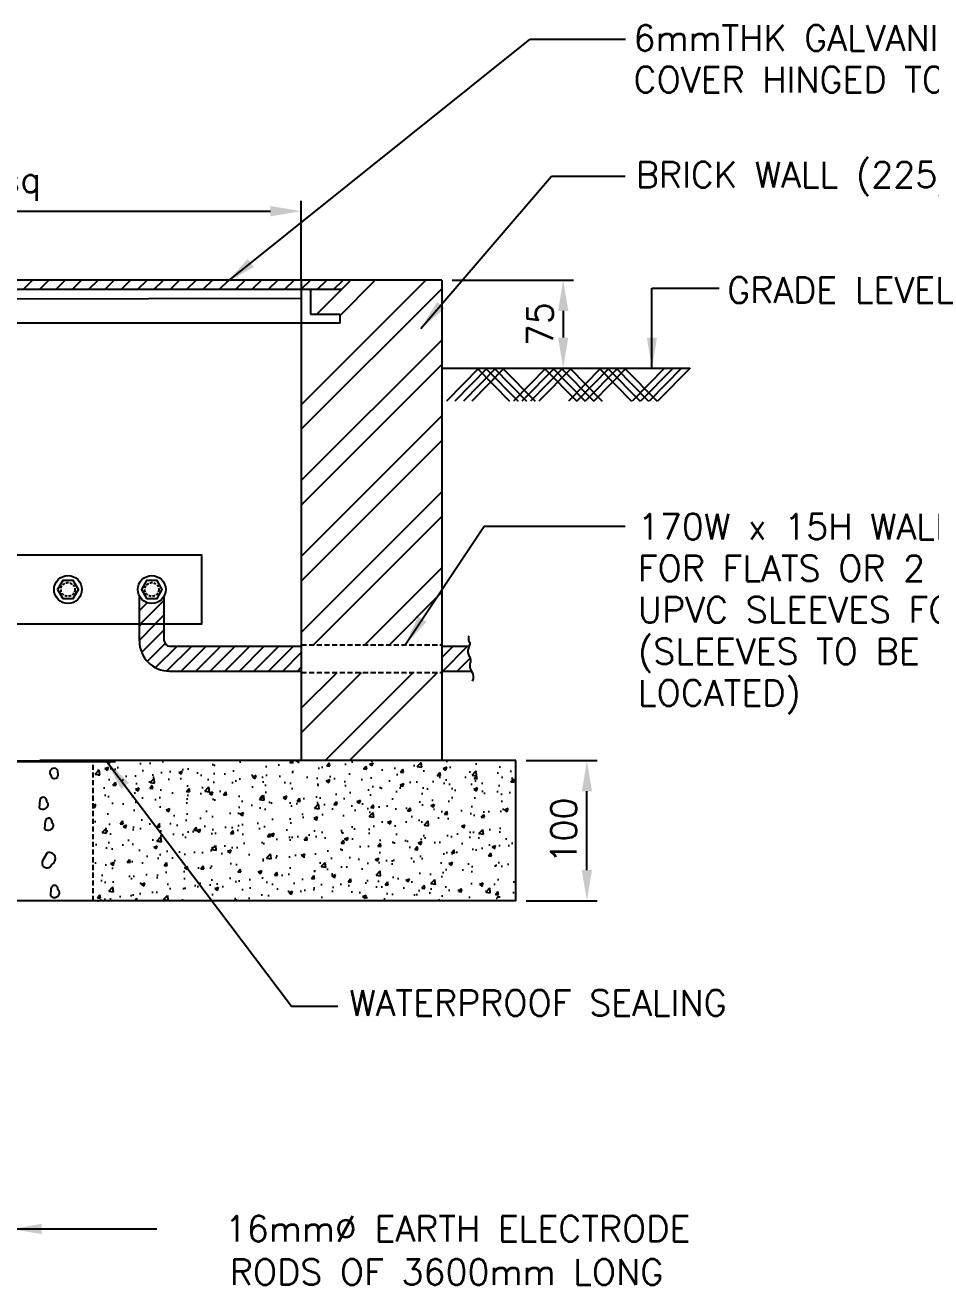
# Model space of a CAD drawing. Header units: inches. Extents: x 1917 to 3477, y 820 to 1550.
# Drawn here: x 2108.1 to 2196.3, y 897.5 to 1020.1 of the extents above; entities that cross this region are included whole.
import ezdxf
from ezdxf.enums import TextEntityAlignment as Align

# ---------------------------------------------------------------- set-up
doc = ezdxf.new("R2010")
doc.units = ezdxf.units.IN
doc.header["$MEASUREMENT"] = 0
doc.linetypes.add('DASHED', pattern=[0.75, 0.5, -0.25])
doc.linetypes.add('HIDDEN', pattern=[0.375, 0.25, -0.125])
doc.layers.get('DEFPOINTS').update_dxf_attribs({"color": 8})
for name, color, linetype in [('DIM', 1, 'Continuous'), ('DWG', 7, 'Continuous'), ('G-TEXT', 4, 'Continuous'), ('GROUNDING', 3, 'Continuous'), ('TXT30', 2, 'Continuous')]:
    doc.layers.add(name, color=color, linetype=linetype)
doc.styles.add('ROMANS', font='romans.shx')
doc.styles.add('romans1', font='romans.shx')
doc.dimstyles.new('SECTIONS', dxfattribs={"dimtxt": 2.5, "dimasz": 3, "dimexe": 1, "dimexo": 1, "dimgap": 1, "dimtad": 1, "dimdec": 0, "dimlfac": 20, "dimzin": 0, "dimdsep": 46, "dimtxsty": 'romans1', "dimcen": 0.625, "dimclrd": 1, "dimclre": 1, "dimclrt": 256, "dimadec": 0, "dimazin": 0, "dimtfac": 1, "dimtdec": 0, "dimtofl": 0, "dimtmove": 0, "dimatfit": 3, "dimfxl": 1, "dimtolj": 1, "dimtzin": 0, "dimarcsym": 0})
pattern_1 = [(45, (-3731.1762, -388.6999), (-0.70710678, 0.70710678), [])]

# ---------------------------------------------------------------- blocks, each defined once
blk = doc.blocks.new('*X10')
at = {"color": 0}
for p, q in [((89.59, 261.07), (90.59, 262.07)), ((91.36, 261.07), (92.36, 262.07)), ((93.13, 261.07), (94.13, 262.07)), ((94.89, 261.07), (95.89, 262.07)), ((96.66, 261.07), (97.66, 262.07)), ((98.43, 261.07), (99.43, 262.07)), ((100.2, 261.07), (101.2, 262.07)), ((101.97, 261.07), (102.97, 262.07)), ((103.73, 261.07), (104.73, 262.07)), ((105.5, 261.07), (106.5, 262.07)), ((107.27, 261.07), (108.27, 262.07)), ((109.04, 261.07), (110.04, 262.07)), ((110.8, 261.07), (111.8, 262.07)), ((112.57, 261.07), (113.57, 262.07)), ((114.34, 261.07), (115.34, 262.07)), ((116.11, 261.07), (117.11, 262.07)), ((117.88, 261.07), (118.88, 262.07)), ((119.64, 261.07), (120.64, 262.07)), ((121.41, 261.07), (122.41, 262.07)), ((123.18, 261.07), (124.18, 262.07)), ((124.95, 261.07), (125.95, 262.07)), ((126.71, 261.07), (127.71, 262.07)), ((128.48, 261.07), (129.48, 262.07)), ((130.25, 261.07), (131.25, 262.07)), ((132.02, 261.07), (133.02, 262.07)), ((133.79, 261.07), (134.79, 262.07)), ((135.55, 261.07), (136.55, 262.07)), ((137.32, 261.07), (138.32, 262.07)), ((139.09, 261.07), (140.09, 262.07)), ((140.86, 261.07), (141.86, 262.07)), ((142.62, 261.07), (143.62, 262.07)), ((144.39, 261.07), (145.39, 262.07)), ((146.16, 261.07), (147.16, 262.07)), ((147.93, 261.07), (148.93, 262.07)), ((149.7, 261.07), (150.7, 262.07)), ((151.46, 261.07), (152.46, 262.07)), ((153.23, 261.07), (154.23, 262.07)), ((155, 261.07), (156, 262.07)), ((156.77, 261.07), (157.77, 262.07)), ((158.53, 261.07), (159.53, 262.07)), ((160.3, 261.07), (161.3, 262.07))]:
    blk.add_line(p, q, dxfattribs=at)
blk = doc.blocks.new('*D57')
at = {"layer": 'DEFPOINTS', "color": 0, "transparency": 16777216}
for p in [(2134.97, 1002.01), (2073.99, 999.33), (2134.97, 994.4)]:
    blk.add_point(p, dxfattribs=at)
at = {"layer": 'DIM', "color": 1, "lineweight": -2, "transparency": 16777216}
for p, q in [((2073.99, 1000.33), (2073.99, 1003.01)), ((2134.97, 995.4), (2134.97, 1003.01)), ((2076.99, 1002.01), (2131.97, 1002.01))]:
    blk.add_line(p, q, dxfattribs=at)
at = {"layer": 'DIM', "color": 1, "transparency": 16777216}
for points in [[(2076.99, 1002.51), (2076.99, 1001.51), (2073.99, 1002.01)], [(2131.97, 1002.51), (2131.97, 1001.51), (2134.97, 1002.01)]]:
    blk.add_solid(points, dxfattribs=at)
at = {"layer": 'DIM', "color": 7, "transparency": 16777216, "insert": (2104.48, 1004.68), "char_height": 2.5, "attachment_point": 5, "style": 'romans1'}
blk.add_mtext('\\A1;450sq', dxfattribs=at)
blk = doc.blocks.new('*D58')
at = {"layer": 'DEFPOINTS', "color": 0, "transparency": 16777216}
for p in [(2148.65, 995.3), (2160.47, 986.71), (2160.47, 986.71)]:
    blk.add_point(p, dxfattribs=at)
at = {"layer": 'DIM', "color": 1, "lineweight": -2, "transparency": 16777216}
for p, q in [((2149.65, 995.3), (2161.47, 995.3)), ((2160.47, 992.3), (2160.47, 989.71))]:
    blk.add_line(p, q, dxfattribs=at)
at = {"layer": 'DIM', "color": 1, "transparency": 16777216}
for points in [[(2159.97, 992.3), (2160.97, 992.3), (2160.47, 995.3)], [(2159.97, 989.71), (2160.97, 989.71), (2160.47, 986.71)]]:
    blk.add_solid(points, dxfattribs=at)
at = {"layer": 'DIM', "color": 7, "transparency": 16777216, "insert": (2158.22, 991.01), "char_height": 2.5, "attachment_point": 5, "rotation": 90, "style": 'romans1'}
blk.add_mtext('\\A1;75', dxfattribs=at)
blk = doc.blocks.new('*D74')
at = {"layer": 'DEFPOINTS', "color": 0, "transparency": 16777216}
for p in [(2155.85, 948.55), (2162.78, 948.55), (2155.85, 934.87)]:
    blk.add_point(p, dxfattribs=at)
at = {"layer": 'DIM', "color": 1, "lineweight": -2, "transparency": 16777216}
for p, q in [((2156.85, 948.55), (2163.78, 948.55)), ((2162.78, 937.87), (2162.78, 945.55)), ((2156.85, 934.87), (2163.78, 934.87))]:
    blk.add_line(p, q, dxfattribs=at)
at = {"layer": 'DIM', "color": 1, "transparency": 16777216}
for points in [[(2162.28, 945.55), (2163.28, 945.55), (2162.78, 948.55)], [(2162.28, 937.87), (2163.28, 937.87), (2162.78, 934.87)]]:
    blk.add_solid(points, dxfattribs=at)
at = {"layer": 'DIM', "color": 7, "transparency": 16777216, "insert": (2160.53, 941.71), "char_height": 2.5, "attachment_point": 5, "rotation": 90, "style": 'romans1'}
blk.add_mtext('\\A1;100', dxfattribs=at)

msp = doc.modelspace()

# ---------------------------------------------------------------- hatches: boundary and pattern name
at = {"layer": 'DIM'}
h = msp.add_hatch(dxfattribs=at)
h.set_pattern_fill('ANSI31', color=256, scale=8, style=0)
h.set_pattern_definition([(45, (-3724.1656, -388.6999), (-0.70710678, 0.70710678), [])])
h.paths.add_polyline_path([(2121.63083, 964.58038, -0.621398209), (2119.20083, 964.58038), (2119.20083, 961.79268), (2121.63083, 961.79268)])
h = msp.add_hatch(dxfattribs=at)
h.set_pattern_fill('ANSI31', color=256, scale=8, style=0)
h.set_pattern_definition(pattern_1)
h.paths.add_polyline_path([(2134.97066, 959.67441), (2122.13083, 959.67441, -0.414213562), (2121.63083, 960.17441), (2121.63083, 961.79268), (2119.20083, 961.79268), (2119.20083, 960.17441, 0.414213562), (2122.13083, 957.24441), (2134.97066, 957.24441)])
h = msp.add_hatch(dxfattribs=at)
h.set_pattern_fill('ANSI31', color=256, scale=8, style=0)
h.set_pattern_definition(pattern_1)
h.paths.add_polyline_path([(2151.34711, 958.66588), (2151.29828, 958.76424), (2151.25063, 958.8626), (2151.20971, 958.96154), (2151.18108, 959.06166), (2151.1703, 959.16353), (2151.18093, 959.26748), (2151.20851, 959.3728), (2151.24658, 959.47853), (2151.28868, 959.5837), (2151.3234, 959.67441), (2148.65066, 959.67441), (2148.65066, 957.24441), (2151.52053, 957.24441), (2151.43251, 957.41663), (2151.38747, 957.55359), (2151.36949, 957.68412), (2151.37171, 957.8088), (2151.38725, 957.92822), (2151.40922, 958.04296), (2151.43075, 958.1536), (2151.44497, 958.26074), (2151.445, 958.36495), (2151.42602, 958.46682), (2151.39154, 958.56693)])
h = msp.add_hatch(dxfattribs=at)
h.set_pattern_fill('AR-CONC', color=256, scale=0.5, style=0)
h.set_pattern_definition([(50, (-3340.1155, -1033.4302), (3.5863009, -0.3137607), [0.375, -4.125]), (355, (-3340.1155, -1033.43), (-0.6937567, 3.7609607), [0.3, -3.3]), (100.4514, (-3339.8166, -1033.4563), (2.892547, 3.4471977), [0.318701, -3.5057106]), (46.1842, (-3340.1155, -1032.43), (5.3362052, -0.827595), [0.5625, -6.1875]), (96.6356, (-3339.671, -1032.499), (4.6733135, 4.8705894), [0.4780514, -5.258565]), (351.1842, (-3340.1155, -1032.43), (4.6733097, 4.870593), [0.45, -4.95]), (21, (-3339.6155, -1032.6802), (2.9845353, -2.0130945), [0.375, -4.125]), (326, (-3339.6155, -1032.68), (1.2165767, 3.6257502), [0.3, -3.3]), (71.4514, (-3339.3668, -1032.848), (4.2011131, 1.6126525), [0.318701, -3.5057106]), (37.5, (-3340.1155, -1033.4302), (0.06079928, 1.66446927), [0, -3.26, 0, -3.35, 0, -3.3125]), (7.5, (-3340.1155, -1033.4302), (1.3153477, 1.97205856), [0, -1.91, 0, -3.185, 0, -1.2625]), (327.5, (-3341.2305, -1033.4302), (2.66911218, -0.11277436), [0, -1.25, 0, -3.9, 0, -5.175]), (317.5, (-3341.7305, -1033.4302), (2.9159308, 0.5005249), [0, -1.625, 0, -2.59, 0, -3.675])])
h.paths.add_polyline_path([(2155.85066, 948.5509), (2114.72174, 948.5509), (2114.72174, 934.8709), (2155.85066, 934.8709)])

# ---------------------------------------------------------------- linework, layer by layer
at = {"color": 0}
for p, q in [((2134.97066, 983.16686), (2147.10775, 995.30395)), ((2134.97066, 980.78037), (2148.65066, 994.46037)), ((2136.48984, 991.9904), (2139.71999, 995.22055)), ((2138.75129, 991.86536), (2142.10648, 995.22055)), ((2134.97066, 975.7791), (2148.65066, 989.4591)), ((2134.97066, 973.39262), (2148.65066, 987.07262)), ((2134.97066, 968.39134), (2148.65066, 982.07134)), ((2134.97066, 966.00486), (2148.65066, 979.68486)), ((2134.97066, 961.00358), (2148.65066, 974.68358)), ((2136.1585, 959.80494), (2148.65066, 972.2971)), ((2141.15978, 959.80494), (2148.65066, 967.29582)), ((2143.54626, 959.80494), (2148.65066, 964.90934)), ((2148.54754, 959.80494), (2148.65066, 959.90806)), ((2134.97066, 953.61582), (2138.45978, 957.10494)), ((2134.97066, 951.22934), (2140.84626, 957.10494)), ((2137.2935, 948.5509), (2145.84754, 957.10494)), ((2139.67999, 948.5509), (2148.23402, 957.10494))]:
    msp.add_line(p, q, dxfattribs=at)
at = {"layer": 'DIM'}
for points in [[(2111.741, 964.30033), (2112.75735, 964.30033), (2113.26552, 965.18051), (2112.75735, 966.0607), (2111.741, 966.0607), (2111.23282, 965.18051)], [(2119.90766, 964.30033), (2120.92401, 964.30033), (2121.43218, 965.18051), (2120.92401, 966.0607), (2119.90766, 966.0607), (2119.39948, 965.18051)]]:
    msp.add_lwpolyline(points, close=True, dxfattribs=at)
at = {"layer": 'DIM', "linetype": 'Continuous'}
for centre in [(2112.24917, 965.18051), (2120.41583, 965.18051)]:
    msp.add_circle(centre, 1.35513, dxfattribs=at)
at = {"layer": 'DIM', "linetype": 'HIDDEN'}
for centre in [(2112.24917, 965.18051), (2120.41583, 965.18051)]:
    msp.add_circle(centre, 0.67757, dxfattribs=at)
at = {"layer": 'DWG'}
for p, q in [((2148.65066, 995.30395), (2060.30966, 995.30395)), ((2073.98966, 994.40395), (2138.90339, 994.40395)), ((2134.97066, 995.30395), (2134.97066, 948.5509)), ((2135.87066, 994.40395), (2135.87066, 991.9904)), ((2148.65066, 995.30395), (2148.65066, 948.5509)), ((2134.97066, 993.49398), (2074.00418, 993.41344)), ((2135.87066, 991.9904), (2138.75129, 991.9904)), ((2138.75129, 991.0904), (2138.75129, 991.9904)), ((2138.75129, 991.0904), (2070.20903, 991.0904)), ((2148.65066, 986.71102), (2172.77286, 986.71102)), ((2152.25634, 986.71102), (2149.09509, 983.49922)), ((2153.08275, 986.71102), (2149.9215, 983.49922)), ((2153.90915, 986.71102), (2150.74791, 983.49922)), ((2154.73556, 986.71102), (2151.57432, 983.49922)), ((2152.09536, 986.71102), (2155.25661, 983.49922)), ((2152.92177, 986.71102), (2156.08302, 983.49922)), ((2153.74818, 986.71102), (2156.90942, 983.49922)), ((2154.57459, 986.71102), (2157.73583, 983.49922)), ((2158.78958, 986.71102), (2155.62833, 983.49922)), ((2159.61599, 986.71102), (2156.45474, 983.49922)), ((2160.4424, 986.71102), (2157.28115, 983.49922)), ((2161.26881, 986.71102), (2158.10756, 983.49922)), ((2158.6286, 986.71102), (2161.78985, 983.49922)), ((2159.45501, 986.71102), (2162.61626, 983.49922)), ((2160.28142, 986.71102), (2163.44267, 983.49922)), ((2164.13325, 986.71102), (2160.97201, 983.49922)), ((2161.10783, 986.71102), (2164.26908, 983.49922)), ((2164.95966, 986.71102), (2161.79841, 983.49922)), ((2165.78607, 986.71102), (2162.62482, 983.49922)), ((2166.61248, 986.71102), (2163.45123, 983.49922)), ((2163.97228, 986.71102), (2167.13352, 983.49922)), ((2164.79868, 986.71102), (2167.95993, 983.49922)), ((2165.62509, 986.71102), (2168.78634, 983.49922)), ((2166.4515, 986.71102), (2169.61275, 983.49922)), ((2170.34524, 986.71102), (2167.184, 983.49922)), ((2171.17165, 986.71102), (2168.0104, 983.49922)), ((2171.99806, 986.71102), (2168.83681, 983.49922)), ((2172.82447, 986.71102), (2169.66322, 983.49922)), ((2155.85066, 948.5509), (2109.51418, 948.5509)), ((2155.85066, 934.8709), (2155.85066, 948.5509)), ((2110.49669, 947.30129), (2110.62461, 947.00909)), ((2111.28252, 947.06387), (2111.26425, 947.53871)), ((2109.47599, 943.90368), (2109.52927, 944.70236)), ((2110.32849, 944.32964), (2110.16864, 944.54263)), ((2109.9995, 941.86334), (2110.05278, 942.66202)), ((2110.852, 942.2893), (2110.69216, 942.50229)), ((2109.83966, 938.88158), (2110.26591, 939.57377)), ((2110.57537, 935.32379), (2110.62865, 936.12247)), ((2111.42786, 935.74975), (2111.26802, 935.96274)), ((2155.85066, 934.8709), (2099.44614, 934.8709))]:
    msp.add_line(p, q, dxfattribs=at)
at = {"layer": 'DWG', "linetype": 'DASHED'}
for p, q in [((2134.97066, 959.80494), (2148.65066, 959.80494)), ((2134.97066, 957.10494), (2148.65066, 957.10494)), ((2114.72174, 934.8709), (2114.72174, 948.5509))]:
    msp.add_line(p, q, dxfattribs=at)
at = {"layer": 'DWG'}
msp.add_lwpolyline([(2155.85066, 934.8709), (2053.10966, 934.8709), (2053.10966, 948.5509), (2073.98966, 948.5509)], dxfattribs=at)
for centre, radius, start, end in [((2110.89283, 947.38005), 0.40389, 23.1315972, 191.2439754), ((2110.94755, 947.10876), 0.33797, 197.1526814, 352.3682574), ((2109.80795, 944.30537), 0.52111, 230.4296442, 2.6699945), ((2109.85031, 944.6279), 0.32956, 345.0045642, 166.9409133), ((2110.37382, 942.58756), 0.32956, 345.0045642, 166.9409133), ((2110.33146, 942.26503), 0.52111, 230.4296442, 2.6699945), ((2110.40226, 938.96013), 0.62861, 297.4633002, 102.5274546), ((2110.22739, 938.57345), 0.49526, 141.526235, 339.7908857), ((2110.90732, 935.72548), 0.52111, 230.4296442, 2.6699945), ((2110.94968, 936.04801), 0.32956, 345.0045642, 166.9409133)]:
    msp.add_arc(centre, radius, start, end, dxfattribs=at)
at = {"layer": 'G-TEXT', "const_width": 0.27}
msp.add_lwpolyline([(2097.10975, 948.46471), (2116.90975, 948.46471)], dxfattribs=at)
at = {"layer": 'GROUNDING'}
for p, q in [((2119.20083, 960.17441), (2119.20083, 964.58038)), ((2121.63083, 960.17441), (2121.63083, 964.58038)), ((2122.13083, 959.67441), (2134.97066, 959.67441)), ((2148.65066, 959.67441), (2151.3137, 959.67441)), ((2122.13083, 957.24441), (2134.97066, 957.24441)), ((2148.65066, 957.24441), (2151.52131, 957.24441))]:
    msp.add_line(p, q, dxfattribs=at)
for points in [[(2102.26302, 968.56835), (2125.26582, 968.56835), (2125.26582, 961.79268), (2106.6973, 961.79268)], [(2151.28816, 960.67441), (2151.2603, 960.59049), (2151.23968, 960.41428), (2151.25662, 960.27587), (2151.29464, 960.16446), (2151.33731, 960.06924), (2151.36815, 959.97942), (2151.37454, 959.88617), (2151.35912, 959.78849), (2151.32835, 959.68734), (2151.28868, 959.5837), (2151.24658, 959.47853), (2151.20851, 959.3728), (2151.18093, 959.26748), (2151.1703, 959.16353), (2151.18108, 959.06166), (2151.20971, 958.96154), (2151.25063, 958.8626), (2151.29828, 958.76424), (2151.34711, 958.66588), (2151.39154, 958.56693), (2151.42602, 958.46682), (2151.445, 958.36495), (2151.44497, 958.26074), (2151.43075, 958.1536), (2151.40922, 958.04296), (2151.38725, 957.92822), (2151.37171, 957.8088), (2151.36949, 957.68412), (2151.38747, 957.55359), (2151.43251, 957.41663), (2151.50657, 957.27172), (2151.5919, 957.11365), (2151.66582, 956.93628), (2151.70564, 956.73346), (2151.6887, 956.49907), (2151.59848, 956.24441)]]:
    msp.add_lwpolyline(points, dxfattribs=at)
for radius in [2.93, 0.5]:
    msp.add_arc((2122.13083, 960.17441), radius, 180, 270, dxfattribs=at)

# ---------------------------------------------------------------- block references
at = {"layer": 'DWG', "xscale": 0.8999999999996362, "yscale": 0.8999999999996362, "zscale": 0.8999999999996362}
msp.add_blockref('*X10', (1993.86794, 759.44541), dxfattribs=at)

# ---------------------------------------------------------------- texts
at = {"layer": 'TXT30', "style": 'ROMANS'}
for s, p in [('6mmTHK GALVANISED STEEL PLATE', (2167.31551, 1017.61196)), ('COVER HINGED TO M.S. FRAME', (2167.31551, 1013.56434)), ('BRICK WALL (225/125)', (2167.53927, 1004.31034)), ('170W x 15H WALL OPENING', (2167.73997, 970.05358)), ('FOR FLATS OR 2 NOS 40%%C', (2167.73997, 966.00596)), ('UPVC SLEEVES FOR PVC INSULATED CABLE', (2167.73997, 961.95834)), ('(SLEEVES TO BE SUITABLE', (2167.73997, 957.91072)), ('LOCATED)', (2167.73997, 953.8631)), ('WATERPROOF SEALING', (2139.63537, 923.69141))]:
    msp.add_text(s, height=2.5, dxfattribs=at).set_placement(p)
msp.add_text('GRADE LEVEL', height=2.5, dxfattribs=at).set_placement((2176.42784, 994.32168), align=Align.MIDDLE_LEFT)
for s, p in [('16mm%%C EARTH ELECTRODE', (2172.84215, 902.96214)), ('RODS OF 3600mm LONG', (2170.22311, 898.74865))]:
    msp.add_text(s, height=2.5, dxfattribs=at).set_placement(p, align=Align.MIDDLE_RIGHT)

# ---------------------------------------------------------------- dimensions: what is measured, and where the dimension line sits
at = {"layer": 'DIM'}
dim = msp.add_linear_dim(base=(2134.97066, 1002.00993), p1=(2073.98966, 999.33285), p2=(2134.97066, 994.40395), text='450sq', dimstyle='SECTIONS', override={"dimlfac": 7.5, "dimclrt": 7}, dxfattribs=at)
dim.commit()
dim.dimension.update_dxf_attribs({"geometry": '*D57', "text_midpoint": (2104.48016, 1004.6766)})
for base, p1, p2, text, picture, middle in [((2160.46637, 986.71102), (2148.65066, 995.30395), (2160.46637, 986.71102), '75', '*D58', (2160.46637, 991.00748)), ((2162.77509, 948.5509), (2155.85066, 934.8709), (2155.85066, 948.5509), '100', '*D74', (2162.77509, 941.7109))]:
    dim = msp.add_linear_dim(base=base, p1=p1, p2=p2, angle=90, text=text, dimstyle='SECTIONS', override={"dimlfac": 7.5, "dimclrt": 7}, dxfattribs=at)
    dim.commit()
    dim.dimension.update_dxf_attribs({"geometry": picture, "text_midpoint": middle, "dimtype": 160})

# ---------------------------------------------------------------- leaders
for points in [[(2127.70975, 995.08774), (2157.24263, 1018.75234), (2166.52552, 1018.75234)], [(2146.60975, 990.58774), (2159.32225, 1005.40759), (2166.49567, 1005.40759)], [(2169.10975, 986.71102), (2169.10975, 994.5029), (2175.67253, 994.5029)], [(2145.09321, 959.80494), (2152.78756, 971.34883), (2166.51257, 971.34883)], [(2116.00975, 948.46471), (2134.00975, 924.6219), (2138.52594, 924.6219)], [(2106.68258, 902.93184), (2120.89475, 902.93184)]]:
    msp.add_leader(points, dimstyle='SECTIONS', override={"dimlfac": 7.5, "dimtxsty": 'romans1'}, dxfattribs=at)

doc.saveas('drawing.dxf')
